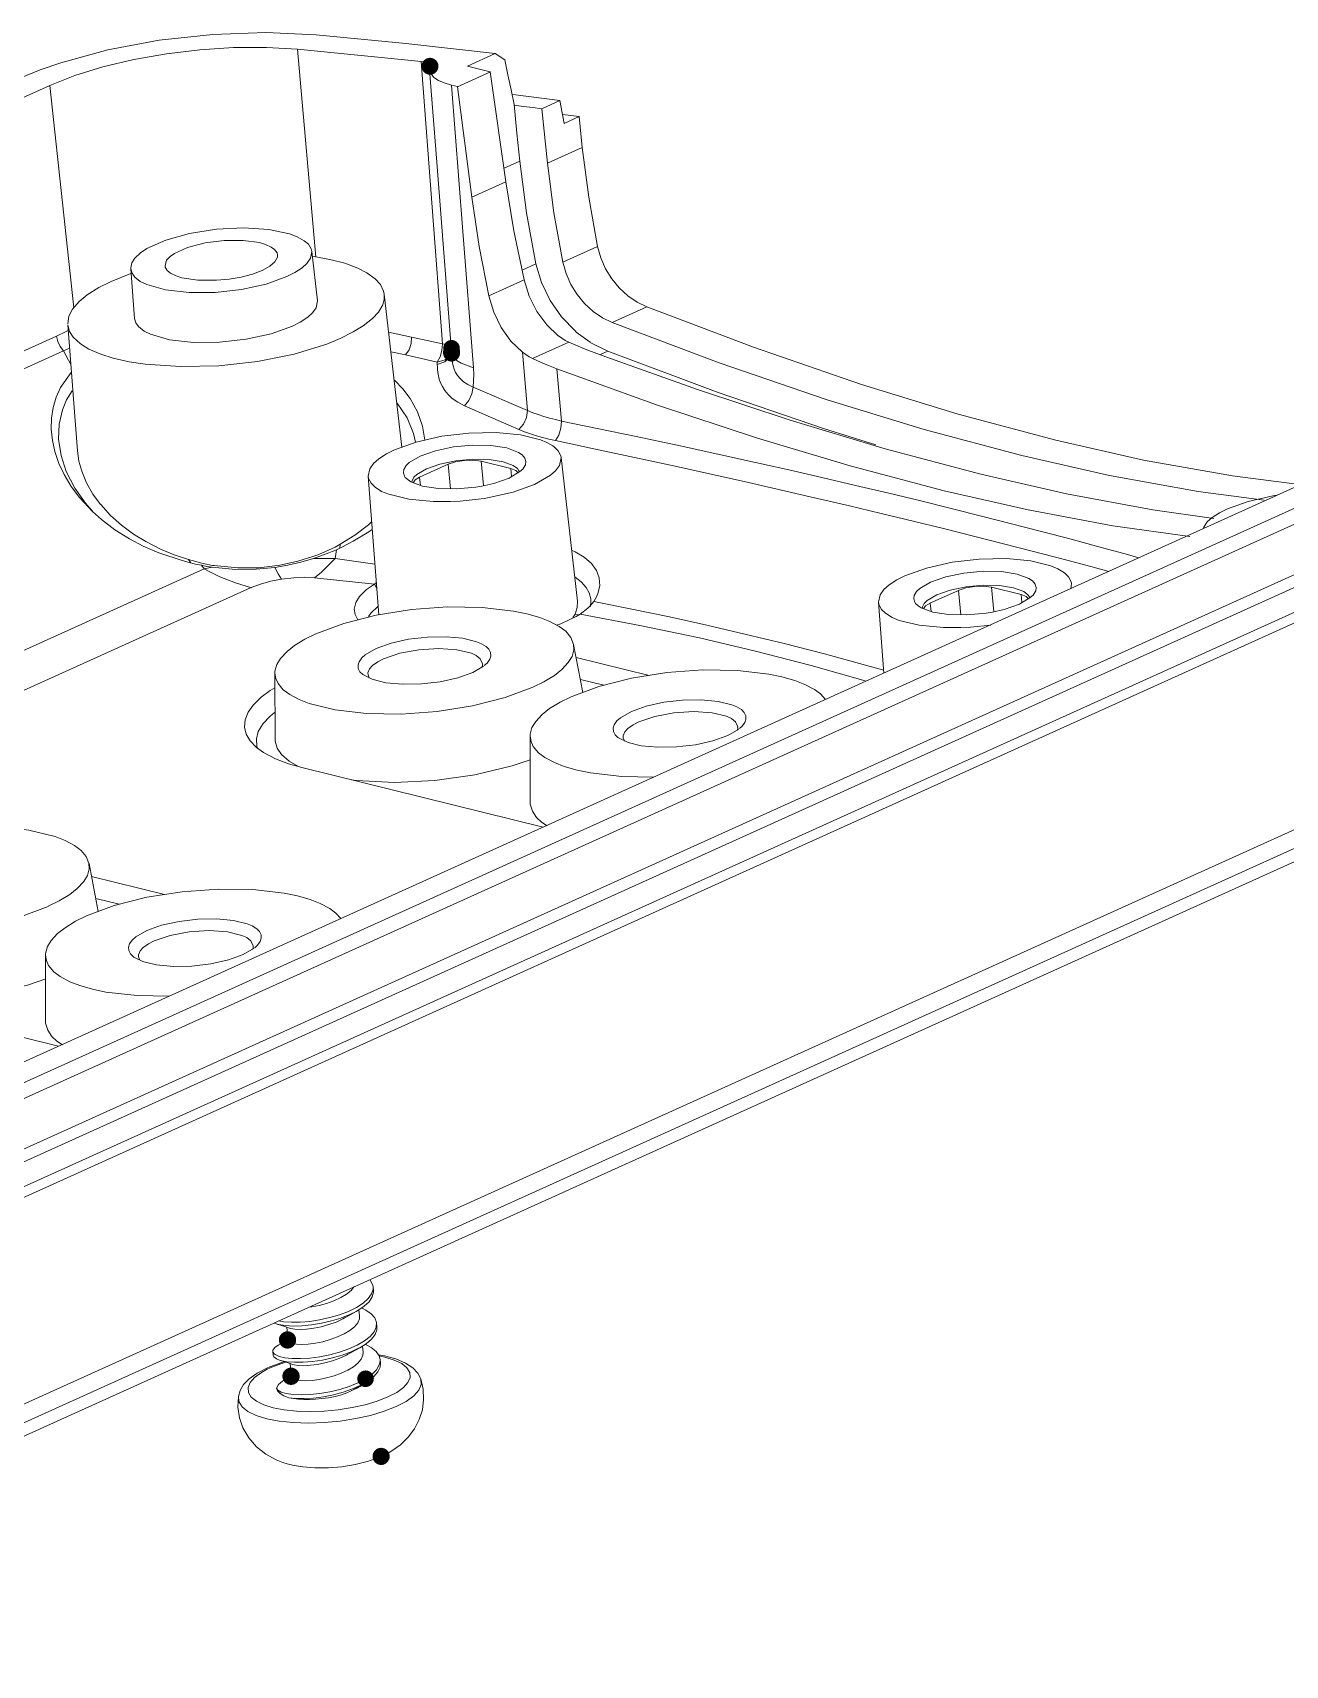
# Model space of a CAD drawing. Header units: millimetres. Extents: x 0 to 260, y 22 to 203.
# Drawn here: x 143.13 to 162.05, y 39.13 to 63.8 of the extents above; entities that cross this region are included whole.
import ezdxf

# ---------------------------------------------------------------- set-up
doc = ezdxf.new("R2010")
doc.units = ezdxf.units.MM

msp = doc.modelspace()

# ---------------------------------------------------------------- hatches: boundary and pattern name
h = msp.add_hatch(color=7)
edge = h.paths.add_edge_path()
edge.add_arc((149.131126, 63.28791), 0.128325, 0, 360)
h = msp.add_hatch(color=7)
edge = h.paths.add_edge_path()
edge.add_arc((149.457375, 58.963631), 0.129559, 0, 360)
h = msp.add_hatch(color=7)
edge = h.paths.add_edge_path()
edge.add_arc((149.457904, 58.952871), 0.126294, 0, 360)
h = msp.add_hatch(color=7)
edge = h.paths.add_edge_path()
edge.add_arc((149.456846, 59.02773), 0.125148, 0, 360)
h = msp.add_hatch(color=7)
edge = h.paths.add_edge_path()
edge.add_arc((149.457198, 58.977812), 0.125148, 0, 360)
h = msp.add_hatch(color=7)
edge = h.paths.add_edge_path()
edge.add_arc((149.457551, 58.998132), 0.125324, 0, 360)
h = msp.add_hatch(color=7)
edge = h.paths.add_edge_path()
edge.add_arc((146.978617, 44.047163), 0.130786, 0, 360)
h = msp.add_hatch(color=7)
edge = h.paths.add_edge_path()
edge.add_arc((147.031322, 43.498699), 0.130786, 0, 360)
h = msp.add_hatch(color=7)
edge = h.paths.add_edge_path()
edge.add_arc((148.157882, 43.46127), 0.125383, 0, 360)
h = msp.add_hatch(color=7)
edge = h.paths.add_edge_path()
edge.add_arc((148.392832, 42.28846), 0.129852, 0, 360)

# ---------------------------------------------------------------- linework, layer by layer
at = {"color": 7, "lineweight": 0}
for points in [[(147.409076, 63.761832), (146.650251, 63.795698), (145.84874, 63.767829), (145.041585, 63.679987), (144.264063, 63.535348), (143.551451, 63.341673), (143.240125, 63.232533), (142.935149, 63.106723)], [(150.115905, 63.478974), (148.763664, 63.631551), (147.409041, 63.761902)], [(147.131088, 63.546496), (146.659776, 63.572249), (146.163418, 63.569074), (145.655418, 63.537677), (145.148829, 63.477704), (144.656351, 63.391274), (144.190685, 63.280149), (143.763118, 63.147857), (143.385646, 62.997574)], [(147.131088, 63.546496), (147.405196, 60.402541)], [(148.995906, 63.361147), (147.131123, 63.546355)], [(150.115905, 63.478974), (149.695747, 63.28918)], [(150.259909, 63.384606), (150.115976, 63.479151)], [(149.006242, 63.224728), (148.996012, 63.361252)], [(149.120966, 63.316732), (149.073694, 63.344601), (148.996083, 63.361182)], [(149.320779, 59.094758), (149.006101, 63.224728)], [(149.131302, 63.293978), (149.121072, 63.316556)], [(149.125446, 63.233688), (149.130738, 63.282019)], [(149.125446, 63.233688), (149.234102, 61.841274)], [(149.456175, 63.002513), (149.34752, 63.035321), (149.258267, 63.074832), (149.191239, 63.120693), (149.146789, 63.171141), (149.126328, 63.225468)], [(150.04288, 63.203384), (149.548638, 62.979723)], [(149.695606, 63.289145), (150.042739, 63.20342)], [(150.278853, 61.542154), (150.042845, 63.203384)], [(150.403207, 62.709354), (150.358052, 62.930546), (150.309016, 63.157735), (150.259979, 63.384571)], [(126.974318, 55.581091), (143.38554, 62.997539)], [(143.385575, 62.997715), (143.752464, 59.638918)], [(149.548497, 62.979794), (149.456069, 63.002372)], [(149.456175, 63.002513), (149.623392, 60.859035), (149.788139, 58.732491)], [(149.76348, 61.30925), (149.548638, 62.979653)], [(150.421128, 62.854381), (150.373151, 62.860379)], [(150.403207, 62.709354), (150.445541, 62.277202), (150.489285, 61.854927)], [(150.822484, 62.646983), (150.682784, 62.664975), (150.542378, 62.682614), (150.404442, 62.700958)], [(151.095004, 62.770314), (150.421199, 62.854276)], [(150.822484, 62.646983), (151.094828, 62.770456)], [(150.906903, 61.826034), (150.822589, 62.646948)], [(151.159422, 62.425474), (151.094863, 62.770491)], [(151.384035, 62.526757), (151.135327, 62.558859)], [(151.159422, 62.425474), (151.384141, 62.526721)], [(151.384035, 62.526757), (151.43166, 62.063207)], [(151.43159, 62.063066), (150.907009, 61.825999)], [(151.43159, 62.063066), (151.528824, 61.310546), (151.664423, 60.564113)], [(149.233961, 61.841204), (149.446686, 59.104354)], [(150.249572, 61.7468), (150.489461, 61.855103)], [(150.489356, 61.854962), (150.590559, 61.075676), (150.731714, 60.30274)], [(150.906903, 61.826034), (151.004314, 61.073515), (151.140089, 60.327081)], [(149.76348, 61.30925), (150.278888, 61.542083)], [(150.278853, 61.542154), (150.399635, 60.803614), (150.552961, 60.061898)], [(149.76348, 61.30925), (149.87509, 60.566476), (150.019244, 59.820528)], [(147.231664, 60.65333), (147.125743, 60.713611), (147.010826, 60.756694), (146.695795, 60.823369), (146.315501, 60.847711), (145.904162, 60.826897), (145.499878, 60.763397), (145.138634, 60.662502), (144.854648, 60.534091), (144.757105, 60.470635), (144.672262, 60.389453), (144.627327, 60.319382), (144.609114, 60.241639), (144.60982, 60.228233)], [(145.128439, 60.275399), (145.151016, 60.356891), (145.203448, 60.416114), (145.269903, 60.461313), (145.469575, 60.551272), (145.7331, 60.620063), (146.020966, 60.656399), (146.30848, 60.657811), (146.552955, 60.623238), (146.644369, 60.597662), (146.731814, 60.557269), (146.784157, 60.518684), (146.820361, 60.467663)], [(147.343636, 60.4907), (147.325292, 60.387689), (147.272419, 60.308843), (147.199703, 60.244814), (147.088137, 60.170951), (146.969692, 60.111111), (146.655719, 59.998575), (146.283539, 59.91673), (145.885253, 59.871927), (145.495081, 59.8684)], [(145.905996, 60.054208), (146.095791, 60.072199), (146.280293, 60.104302), (146.448921, 60.149105), (146.594618, 60.204138), (146.708918, 60.26658), (146.787235, 60.333608), (146.824982, 60.401694), (146.827452, 60.438736)], [(146.82791, 60.4387), (146.820502, 60.467628)], [(147.231664, 60.65333), (147.294371, 60.598253), (147.336439, 60.528094), (147.343495, 60.4907)], [(147.345012, 60.4907), (147.430737, 59.744222)], [(151.140125, 60.327081), (151.664352, 60.564148)], [(151.664458, 60.564077), (151.712789, 60.393686), (151.784756, 60.229291), (151.878594, 60.076186), (151.991483, 59.938603), (152.119189, 59.820069), (152.258889, 59.723408), (152.405997, 59.651441)], [(144.667499, 59.478898), (144.609644, 60.227845)], [(144.609961, 60.228198), (144.630422, 60.162008), (144.670992, 60.10402), (144.754424, 60.036948), (144.851614, 59.98972), (145.134894, 59.908934), (145.495081, 59.868364)], [(145.905996, 60.054208), (145.623421, 60.056324), (145.381416, 60.094072), (145.294985, 60.12075), (145.211729, 60.162511), (145.1619, 60.202154), (145.131649, 60.254233), (145.128474, 60.275399)], [(148.041254, 60.239204), (147.844007, 60.312362), (147.640146, 60.366204), (147.355454, 60.418416)], [(148.041254, 60.239204), (148.17822, 60.16984), (148.303015, 60.079043), (148.381156, 59.992966), (148.430721, 59.891013), (148.439187, 59.843388)], [(150.73189, 60.302599), (150.521635, 60.207701)], [(151.341667, 59.272876), (151.327556, 59.285223), (151.119769, 59.50077), (150.947261, 59.748773), (150.816381, 60.019353), (150.731714, 60.302634)], [(151.883569, 59.415504), (151.735402, 59.48747), (151.595349, 59.584484), (151.466938, 59.702665), (151.354049, 59.840601), (151.26021, 59.993354), (151.188244, 60.157043), (151.140266, 60.327081)], [(144.613383, 60.155173), (144.314227, 60.036639), (144.129019, 59.943991), (143.953336, 59.834145), (143.831539, 59.735896), (143.729322, 59.616481), (143.675832, 59.51153), (143.657002, 59.398112)], [(144.634056, 60.162052), (144.613242, 60.154996)], [(150.553067, 60.061792), (150.018962, 59.820492)], [(150.553067, 60.061792), (150.631494, 59.815261), (150.747889, 59.585498), (150.896166, 59.382392), (151.070239, 59.215831)], [(148.439187, 59.843388), (148.436718, 59.763484), (148.416257, 59.685696), (148.350993, 59.572587), (148.260329, 59.476146), (148.122128, 59.366388), (147.972815, 59.274357), (147.775127, 59.1758), (147.570296, 59.092324), (147.077113, 58.940982), (146.522546, 58.829857), (145.94011, 58.764946), (145.363671, 58.750482), (144.82886, 58.787171)], [(145.556323, 59.116101), (145.951787, 59.118923), (146.355717, 59.164079), (146.733189, 59.246982), (147.051748, 59.360929), (147.171472, 59.421607), (147.284581, 59.496043), (147.358135, 59.56113), (147.411581, 59.641034), (147.42922, 59.744046)], [(148.440211, 59.843388), (148.705499, 57.533752)], [(150.019103, 59.820634), (150.094448, 59.572642), (150.208059, 59.34165), (150.354016, 59.137513), (150.526397, 58.970086)], [(145.556323, 59.116101), (145.194373, 59.157023), (144.909681, 59.239221), (144.812138, 59.28689), (144.728353, 59.354932), (144.688225, 59.412611), (144.667676, 59.478757)], [(152.405856, 59.651477), (151.883745, 59.415468)], [(152.405856, 59.651477), (154.018536, 59.042097), (155.648942, 58.482724), (157.109486, 58.034343), (158.585112, 57.638879), (159.913717, 57.338533), (161.254228, 57.098777), (162.343606, 56.958018)], [(127.446299, 51.961344), (143.490633, 59.212339)], [(143.595725, 58.987972), (143.545278, 59.053942), (143.508942, 59.130847), (143.490597, 59.212339)], [(143.490633, 59.212233), (143.634213, 59.279966)], [(143.634284, 59.280107), (143.664623, 59.294924)], [(143.657708, 59.384142), (143.685313, 59.283776), (143.740964, 59.193994), (143.848781, 59.092968), (143.975914, 59.016547), (144.157991, 58.937437), (144.346683, 58.877906), (144.58591, 58.823975), (144.828577, 58.787242)], [(143.804816, 57.479001), (143.657708, 59.384001)], [(148.505651, 59.273228), (148.852431, 59.197381)], [(148.852573, 59.197416), (148.846575, 59.099697), (148.815178, 59.0048), (148.761203, 58.926483)], [(149.320779, 59.094758), (149.089357, 59.145911), (148.852643, 59.197416)], [(151.226943, 59.118535), (151.173321, 59.146405), (151.120757, 59.17886), (151.07031, 59.215549)], [(151.341667, 59.272876), (151.551217, 59.117653)], [(161.732419, 56.734181), (160.738996, 56.865767), (159.399852, 57.106405), (158.072349, 57.406575), (156.595842, 57.801907), (155.134416, 58.249361), (153.500261, 58.807897), (151.883569, 59.415645)], [(143.595725, 58.987972), (140.424253, 57.554989)], [(143.595725, 58.987972), (143.685331, 59.028542)], [(143.595725, 58.987972), (143.704381, 58.782303)], [(148.539764, 58.97626), (148.761309, 58.926518)], [(149.241545, 58.81811), (149.282468, 58.899249), (149.310337, 58.996263), (149.32092, 59.094687)], [(149.241545, 58.81811), (149.358668, 58.855504), (149.436279, 58.928529), (149.44792, 58.953224)], [(149.241545, 58.784349), (149.357609, 58.824213), (149.43522, 58.898296), (149.454623, 58.951918)], [(149.320779, 59.094758), (149.396274, 59.078177), (149.443546, 59.052425), (149.453424, 59.038314)], [(149.446509, 59.104389), (149.45674, 58.972097)], [(149.447885, 58.953153), (149.454941, 58.978553)], [(149.454799, 58.951777), (149.457269, 58.97753)], [(149.456846, 58.972097), (149.491418, 58.889547)], [(150.526574, 58.970051), (150.605949, 58.087048)], [(150.526574, 58.970051), (150.577021, 58.933009), (150.628526, 58.900201), (150.681443, 58.872332)], [(151.226943, 59.118535), (150.681549, 58.872296)], [(151.226943, 59.118535), (151.474946, 59.014819)], [(151.474981, 59.014819), (151.786837, 58.898755)], [(151.551111, 59.117477), (151.5624, 59.110421)], [(151.8164, 58.983139), (151.5624, 59.110492)], [(151.707885, 58.934209), (151.816541, 58.983245)], [(155.866112, 57.568571), (155.090354, 57.81234), (153.484509, 58.359499), (151.816576, 58.98321)], [(149.241545, 58.81811), (149.000598, 58.872437), (148.761415, 58.926765)], [(149.241545, 58.81811), (149.241545, 58.784243)], [(149.650485, 58.160109), (149.549944, 58.213731), (149.468452, 58.271586), (149.404952, 58.331206), (149.355563, 58.390825), (149.318521, 58.449386), (149.290652, 58.506184), (149.271602, 58.560864), (149.258549, 58.612722), (149.24973, 58.6607), (149.245144, 58.70515), (149.242674, 58.746072), (149.241616, 58.784525)], [(149.782071, 58.440179), (149.701285, 58.47969), (149.636021, 58.523434), (149.584869, 58.569296), (149.54571, 58.616568), (149.516077, 58.664193), (149.49491, 58.712171), (149.479741, 58.760148), (149.469863, 58.808126), (149.463866, 58.855046), (149.460338, 58.900907), (149.458221, 58.946062)], [(149.491312, 58.889441), (149.542509, 58.839259), (149.604554, 58.801247), (149.788351, 58.732455)], [(149.78828, 58.732349), (149.792866, 58.632513), (149.79075, 58.534441), (149.78193, 58.440249)], [(150.681584, 58.872191), (150.799765, 58.81751), (150.921826, 58.765299), (151.047062, 58.716968)], [(151.047097, 58.716827), (151.118711, 57.929074)], [(151.047097, 58.716827), (152.555884, 58.174652), (154.078164, 57.671899), (155.48147, 57.251697), (156.897211, 56.87568), (158.166638, 56.585697), (159.446383, 56.346513), (160.613725, 56.183177)], [(160.974158, 56.45718), (160.04988, 56.589471), (158.745705, 56.831477), (157.452378, 57.126399), (156.006209, 57.511015), (154.573005, 57.941669), (153.174065, 58.403543), (151.786766, 58.898755)], [(144.030488, 56.562942), (143.835755, 56.772492), (143.711445, 56.939753), (143.604333, 57.11892), (143.524781, 57.289312), (143.46428, 57.467112), (143.426797, 57.635872), (143.408894, 57.807542), (143.412333, 57.971496), (143.436411, 58.133862), (143.481963, 58.289172), (143.548947, 58.436545), (143.708402, 58.659501)], [(149.053444, 57.64022), (149.01993, 57.852945), (148.943422, 58.068713), (148.831194, 58.26887), (148.721657, 58.413112), (148.597302, 58.544389)], [(144.032887, 56.565024), (143.924584, 56.688496), (143.76288, 56.916876), (143.635307, 57.166157), (143.556373, 57.40587), (143.519243, 57.655107), (143.526651, 57.87943), (143.576393, 58.098196), (143.639893, 58.246892), (143.725618, 58.383946)], [(149.650485, 58.160109), (149.716455, 58.238778), (149.763021, 58.337909), (149.782071, 58.440214)], [(149.782071, 58.440179), (150.605808, 58.087048)], [(148.912862, 57.607165), (148.882171, 57.739809), (148.784804, 57.975465), (148.634873, 58.200184)], [(149.650485, 58.160109), (150.47528, 57.800275)], [(150.475209, 57.800416), (150.542237, 57.880144), (150.588451, 57.981391), (150.605737, 58.086872)], [(151.118782, 57.928933), (151.027059, 57.949747), (150.938159, 57.972678), (150.851376, 57.997725), (150.767415, 58.025242), (150.685218, 58.054875), (150.605843, 58.086978)], [(164.237705, 57.848994), (134.704914, 44.502352)], [(135.155234, 44.393485), (164.681323, 57.736952)], [(148.596279, 57.494523), (148.921893, 57.611645), (149.308538, 57.698428), (149.719524, 57.747464), (150.129804, 57.75452), (150.496693, 57.719948), (150.799729, 57.645159), (150.897096, 57.605427), (150.987054, 57.552731)], [(151.027483, 57.632318), (150.929058, 57.65419), (150.833102, 57.678884), (150.739969, 57.705696), (150.649305, 57.734976), (150.561111, 57.766726), (150.475386, 57.800593)], [(151.027483, 57.632318), (151.07793, 57.715221), (151.110033, 57.820348), (151.118852, 57.929004)], [(159.842447, 55.862926), (159.667822, 55.911256), (159.238139, 56.029084), (158.817627, 56.141973), (158.372422, 56.259801), (157.917691, 56.377628), (157.46155, 56.493339), (157.007877, 56.606934), (156.545033, 56.720881), (156.062433, 56.837298), (155.561841, 56.955831), (155.051725, 57.074717), (154.55078, 57.18937), (154.048072, 57.302612), (153.4801, 57.428553), (152.865208, 57.562256), (152.24573, 57.694195), (151.65518, 57.818373), (151.118605, 57.928792)], [(164.821623, 57.557211), (135.295181, 44.213745)], [(143.804816, 57.480729), (143.827482, 57.324184), (143.869728, 57.171343), (143.943679, 56.993234), (144.039061, 56.825974), (144.155477, 56.66546)], [(148.19697, 57.096272), (148.220606, 57.207044), (148.278815, 57.289153), (148.356073, 57.355916), (148.472754, 57.432116), (148.596315, 57.494558)], [(150.565485, 57.251635), (150.572188, 57.268569), (150.577303, 57.319457), (150.564427, 57.368757), (150.523945, 57.419072), (150.468118, 57.455894), (150.291729, 57.52151), (150.052899, 57.558552), (149.775263, 57.563844), (149.485632, 57.53668), (149.212582, 57.479882), (148.982924, 57.399096)], [(151.00681, 57.538267), (150.987054, 57.552731)], [(151.00681, 57.538267), (151.06762, 57.478736), (151.105941, 57.404917), (151.110879, 57.376695)], [(159.385953, 55.656551), (159.116078, 55.729223), (158.696272, 55.841406), (158.251772, 55.958176), (157.797747, 56.075298), (157.343016, 56.190656), (156.890755, 56.303545), (156.429322, 56.416787), (155.948486, 56.533203), (155.450011, 56.651737), (154.941305, 56.770976), (154.44283, 56.885981), (153.942239, 56.999928), (153.377089, 57.126576), (152.765019, 57.261689), (152.148716, 57.395039), (151.560989, 57.519923), (151.027589, 57.632459)], [(148.982818, 57.399096), (148.818424, 57.302082), (148.768858, 57.255472), (148.736226, 57.198013), (148.730802, 57.147125), (148.743635, 57.097824), (148.755276, 57.077716)], [(149.40347, 57.274707), (148.974493, 57.080679)], [(150.454219, 57.209267), (150.390013, 57.255833), (150.234438, 57.313336), (150.023477, 57.346497), (149.777944, 57.350731), (149.521827, 57.327094), (149.280527, 57.276647), (149.07768, 57.205033)], [(149.902651, 57.321238), (149.783875, 57.337378), (149.650415, 57.333938), (149.518277, 57.312507), (149.40347, 57.274672)], [(149.40347, 57.274707), (149.439101, 56.90429)], [(149.902651, 57.321238), (149.937929, 56.953644)], [(150.354312, 57.209937), (149.902757, 57.321062)], [(150.489708, 57.164464), (150.532924, 57.203799), (150.565556, 57.2516)], [(151.110844, 57.376695), (151.087561, 57.25922), (151.02922, 57.177111), (150.952094, 57.110348), (150.711852, 56.972059)], [(151.360964, 55.207994), (151.111902, 57.376519)], [(148.357519, 55.002324), (148.195594, 57.096766)], [(149.440653, 56.711779), (149.178539, 56.711779), (148.811297, 56.746704), (148.508261, 56.821493), (148.400929, 56.866076), (148.301534, 56.928385), (148.240018, 56.988137), (148.20205, 57.061382), (148.197111, 57.096307)], [(148.755417, 57.077645), (148.840084, 57.010618)], [(148.84019, 57.010476), (149.016579, 56.94486)], [(149.077539, 57.205104), (148.932194, 57.119379), (148.888185, 57.07828), (148.859522, 57.027657), (148.854936, 57.003315)], [(148.974528, 57.08075), (148.906089, 57.038857), (148.877867, 56.994319)], [(148.974528, 57.08075), (148.99005, 56.955161)], [(149.916762, 56.945706), (150.09562, 56.986629), (150.325279, 57.067415)], [(150.325349, 57.067309), (150.343694, 57.075776)], [(150.343623, 57.075917), (150.489673, 57.164464)], [(150.461451, 57.14552), (150.42582, 57.182561), (150.354206, 57.210078)], [(150.354312, 57.209937), (150.362426, 57.089287)], [(150.475562, 57.17861), (150.454042, 57.209302)], [(150.482794, 57.158961), (150.475386, 57.178716)], [(164.936029, 56.846823), (135.409587, 43.503356)], [(135.684401, 43.435411), (165.210843, 56.778878)], [(149.016579, 56.945001), (149.255409, 56.908312), (149.533046, 56.902668), (149.822323, 56.929831)], [(149.588784, 56.719011), (149.948618, 56.759228)], [(149.822394, 56.929867), (149.916938, 56.945742)], [(149.948477, 56.759334), (149.999982, 56.767801)], [(150.428043, 56.867143), (150.386415, 56.854796), (149.999771, 56.768012)], [(150.711888, 56.971882), (150.427902, 56.867107)], [(160.814632, 56.304568), (160.822746, 56.32644), (160.875795, 56.405198), (160.948688, 56.469668), (161.060474, 56.543222), (161.178346, 56.603018), (161.492671, 56.715554), (161.865204, 56.797399), (161.925882, 56.807276)], [(144.800108, 56.04069), (144.591264, 56.149346), (144.372057, 56.286224), (144.165814, 56.442151), (144.030347, 56.562801)], [(144.155548, 56.665636), (144.304068, 56.502653), (144.470446, 56.353825), (144.64979, 56.221136), (144.836762, 56.106483)], [(149.440653, 56.711779), (149.58882, 56.719188)], [(165.258468, 56.426523), (135.732379, 43.083057)], [(135.960344, 43.024425), (165.493136, 56.370714)], [(147.776001, 56.068242), (147.995958, 56.205252), (148.201098, 56.363164), (148.253662, 56.410084)], [(147.798719, 56.023122), (147.969111, 56.111669), (148.206531, 56.255602), (148.259447, 56.291939)], [(144.800108, 56.04069), (145.035411, 55.938737)], [(144.836621, 56.106483), (145.058871, 55.993947)], [(145.481569, 55.835021), (145.265316, 55.908046), (145.058941, 55.993771)], [(147.450775, 55.914925), (147.697014, 56.025697)], [(147.697084, 56.025874), (147.776106, 56.068207)], [(147.716734, 55.984175), (147.737548, 55.9937)], [(147.737407, 55.993841), (147.768098, 56.008305)], [(147.776001, 56.068242), (147.767887, 56.008976)], [(147.768063, 56.008305), (147.798755, 56.023122)], [(145.035411, 55.938702), (145.077392, 55.922474)], [(145.077462, 55.92251), (145.372032, 55.825143)], [(145.371996, 55.825002), (145.472185, 55.797485)], [(145.472256, 55.79745), (145.590084, 55.768522)], [(145.481569, 55.835021), (145.683711, 55.781399)], [(145.481569, 55.835021), (145.518258, 55.788807)], [(145.590084, 55.768522), (145.676514, 55.749472)], [(145.676549, 55.749578), (145.758394, 55.73335)], [(145.676549, 55.749578), (145.719941, 55.696661)], [(145.683781, 55.781257), (145.845354, 55.748802)], [(145.845354, 55.748872), (145.872165, 55.744286)], [(146.785542, 55.739594), (146.544594, 55.713489), (146.227094, 55.708903), (145.8722, 55.744533)], [(146.785542, 55.739594), (146.839869, 55.747708)], [(146.787941, 55.717863), (146.985849, 55.751377), (147.180935, 55.795827), (147.372141, 55.850861)], [(147.362227, 55.88187), (147.136802, 55.812372), (146.840116, 55.747814)], [(147.362227, 55.88187), (147.450775, 55.915031)], [(147.372211, 55.850861), (147.605044, 55.935527)], [(147.372211, 55.850861), (147.443119, 55.851213), (147.517556, 55.851566), (147.5994, 55.852272), (147.697472, 55.854388)], [(147.697084, 55.854282), (147.594426, 55.745274), (147.490004, 55.647907), (147.383817, 55.562535)], [(147.605115, 55.935598), (147.653446, 55.956059)], [(147.65334, 55.955918), (147.716487, 55.98414)], [(147.697437, 55.854282), (147.71684, 55.984105)], [(148.298606, 55.767499), (147.697472, 55.854282)], [(151.277602, 55.972463), (151.323111, 55.950944), (151.461399, 55.870158), (151.570055, 55.776319), (151.646961, 55.671896), (151.689647, 55.559007), (151.696349, 55.440827), (151.667069, 55.321588), (151.646255, 55.274316)], [(156.307084, 55.590405), (156.632698, 55.70788), (157.019343, 55.794663), (157.430682, 55.843346), (157.840962, 55.850755), (158.207851, 55.816182), (158.510887, 55.741394), (158.618132, 55.696635), (158.717968, 55.634149), (158.779307, 55.574397), (158.817098, 55.501152), (158.822037, 55.472577)], [(142.498092, 54.240606), (145.720012, 55.69652)], [(145.838474, 55.719945), (145.719941, 55.696661)], [(145.719976, 55.69652), (145.803938, 55.651365)], [(145.758535, 55.733386), (145.838616, 55.71998)], [(145.804008, 55.6514), (145.957114, 55.577669), (146.194886, 55.482419), (146.431952, 55.411511)], [(145.838827, 55.719945), (146.190194, 55.686078), (146.503461, 55.689606), (146.787799, 55.717828)], [(146.431706, 55.411617), (146.569289, 55.464181), (146.725922, 55.508278), (146.886436, 55.540028)], [(146.787941, 55.717863), (146.838035, 55.622613), (146.886366, 55.540063)], [(146.886471, 55.540099), (147.072738, 55.561971), (147.240308, 55.568321), (147.383888, 55.562324)], [(148.290703, 55.464322), (147.384064, 55.562394)], [(151.324769, 55.568356), (151.414198, 55.500402), (151.48881, 55.416309), (151.53423, 55.333362), (151.559013, 55.242742)], [(155.907811, 55.192507), (155.931799, 55.302926), (155.989875, 55.385079), (156.067266, 55.452151), (156.183903, 55.528307), (156.307155, 55.59044)], [(156.693623, 55.494978), (156.529581, 55.397964), (156.479884, 55.351398), (156.447384, 55.294248), (156.441828, 55.243183), (156.454792, 55.193706), (156.466434, 55.173951)], [(158.276643, 55.347517), (158.282993, 55.364451), (158.288284, 55.415515), (158.275584, 55.464992), (158.234927, 55.515175), (158.178923, 55.552128), (158.002887, 55.617392), (157.764057, 55.654434), (157.486421, 55.660078), (157.196437, 55.632914), (156.92374, 55.575764), (156.693729, 55.494978)], [(146.431706, 55.411617), (122.864386, 44.761256)], [(148.290703, 55.464322), (148.170891, 55.381684), (148.065631, 55.278408), (148.008702, 55.188406), (147.984845, 55.088614), (148.000896, 55.004079), (148.042348, 54.927747)], [(148.320301, 55.482561), (148.290668, 55.464216)], [(148.290703, 55.464322), (148.327039, 55.400822)], [(151.645867, 55.274492), (151.604592, 55.203584)], [(156.788379, 55.301374), (156.643388, 55.215649), (156.599246, 55.174242), (156.570715, 55.123574), (156.565776, 55.099232)], [(157.114275, 55.370624), (156.68565, 55.176949)], [(158.165377, 55.305501), (158.101171, 55.351715), (157.945596, 55.409571), (157.734282, 55.442379), (157.489102, 55.446965), (157.232985, 55.422976), (156.991685, 55.372882), (156.788485, 55.301268)], [(157.613809, 55.417473), (157.494978, 55.433458), (157.361396, 55.429997), (157.229138, 55.408543), (157.114275, 55.370554)], [(157.114275, 55.370624), (157.149906, 55.00056)], [(157.613809, 55.417473), (157.649086, 55.049879)], [(158.06547, 55.305854), (157.613914, 55.417332)], [(158.054781, 55.171834), (158.200478, 55.260734)], [(158.172256, 55.241402), (158.136934, 55.278443), (158.065364, 55.30596)], [(158.06547, 55.305854), (158.073584, 55.185557)], [(158.18672, 55.274845), (158.1652, 55.305537)], [(158.193952, 55.254842), (158.186543, 55.274951)], [(158.200513, 55.260699), (158.244037, 55.299857), (158.276713, 55.347482)], [(158.822002, 55.472577), (158.81283, 55.392496)], [(151.300321, 54.553097), (151.258693, 54.660341), (151.181082, 54.75224), (151.083363, 54.825089), (150.93987, 54.90195), (150.789499, 54.960555), (150.59406, 55.016823), (150.394388, 55.058275), (149.92096, 55.11225), (149.396732, 55.119658), (148.852749, 55.0805), (148.319349, 54.996539), (147.828635, 54.872361), (147.408829, 54.71608)], [(148.34168, 55.127737), (148.238669, 55.028606), (148.20198, 54.976042)], [(151.29069, 54.95925), (151.322793, 55.012872)], [(151.322722, 55.013013), (151.32872, 55.025008)], [(151.322722, 55.01199), (151.378109, 55.002465)], [(151.328579, 55.025078), (151.356404, 55.111244), (151.36174, 55.201114)], [(151.339938, 54.978194), (151.398499, 55.012414)], [(151.548042, 55.132887), (151.514881, 55.099726), (151.398464, 55.012237)], [(151.398499, 55.012308), (152.303815, 54.842004), (153.205427, 54.652122), (154.051079, 54.454037), (154.891705, 54.235844), (155.704857, 54.002305)], [(151.604521, 55.203513), (151.548077, 55.132958)], [(151.562153, 55.20249), (151.554744, 55.126996)], [(151.562153, 55.20249), (151.558978, 55.242707)], [(151.604521, 55.203513), (152.181313, 55.088508), (152.750696, 54.968563), (153.312319, 54.844738), (153.888758, 54.711036), (154.481777, 54.566749), (155.089966, 54.410822), (155.709796, 54.242899), (155.986727, 54.165288)], [(155.989443, 54.121403), (155.906893, 55.192436)], [(157.151458, 54.807697), (156.889344, 54.808049), (156.522455, 54.842622), (156.219066, 54.917763), (156.111866, 54.962037), (156.012339, 55.024302), (155.950955, 55.08423), (155.912855, 55.157652), (155.907916, 55.192577)], [(156.466575, 55.17388), (156.50494, 55.13556), (156.551242, 55.106499)], [(156.551348, 55.106358), (156.727737, 55.041094)], [(156.685686, 55.176984), (156.617114, 55.135048), (156.589024, 55.090201)], [(156.685686, 55.176984), (156.700855, 55.051043)], [(156.727737, 55.041271), (156.966214, 55.004229), (157.243851, 54.998938), (157.533481, 55.025749)], [(157.533552, 55.025749), (157.628096, 55.041624)], [(157.62792, 55.041588), (157.806778, 55.082511), (158.036436, 55.163649)], [(158.036507, 55.163544), (158.054851, 55.171657)], [(151.043993, 54.843504), (151.106434, 54.867493)], [(151.106364, 54.867634), (151.233011, 54.923372)], [(151.233152, 54.923443), (151.340044, 54.978124)], [(157.151458, 54.807697), (157.299625, 54.815105)], [(157.299625, 54.815246), (157.60513, 54.847349)], [(147.408759, 54.716045), (147.242204, 54.633186), (147.083851, 54.535776), (146.970829, 54.448154), (146.872889, 54.342806), (146.816754, 54.25007), (146.788928, 54.148073), (146.788223, 54.120203)], [(149.99395, 54.271968), (150.034519, 54.329118), (150.049777, 54.37886), (150.047572, 54.42966), (150.021731, 54.480107), (149.979486, 54.521029), (149.910518, 54.564465), (149.836258, 54.595466), (149.628472, 54.646618), (149.374119, 54.670607), (149.092955, 54.665668), (148.808264, 54.632154), (148.542975, 54.572182), (148.318255, 54.491396)], [(150.685712, 53.906773), (150.852267, 53.989587), (151.01062, 54.086689), (151.123465, 54.174619), (151.221228, 54.280012), (151.277673, 54.372484), (151.305542, 54.474745), (151.300251, 54.553062)], [(151.440197, 53.82962), (151.301909, 54.55352)], [(148.318255, 54.491431), (148.152803, 54.395829), (148.099798, 54.350232), (148.060022, 54.293523), (148.044588, 54.243737), (148.046616, 54.192629), (148.073251, 54.142358), (148.114702, 54.101612), (148.125639, 54.093145)], [(148.430897, 54.336738), (148.34504, 54.292817), (148.264739, 54.235138), (148.218657, 54.185926), (148.194536, 54.127188), (148.195594, 54.096849)], [(149.890939, 54.337761), (149.830614, 54.387503), (149.75653, 54.420311), (149.538514, 54.474286), (149.262289, 54.492631), (148.961722, 54.473934), (148.67315, 54.419606), (148.430791, 54.336703)], [(149.924347, 54.262655), (149.890833, 54.337797)], [(149.916444, 54.204799), (149.924558, 54.236197), (149.924206, 54.262655)], [(149.951581, 54.234433), (149.993914, 54.271827)], [(152.441346, 54.086266), (151.339268, 54.358258)], [(146.790339, 53.114751), (146.787517, 54.119815)], [(146.788293, 54.120027), (146.801919, 54.038579), (146.835918, 53.962688), (146.913397, 53.87004), (147.011249, 53.797235), (147.154609, 53.720815), (147.305113, 53.662121), (147.700224, 53.564402), (148.173299, 53.510074), (148.697527, 53.502666), (149.241863, 53.542177), (149.77491, 53.626491), (150.265624, 53.750316), (150.685782, 53.906949)], [(148.125674, 54.093181), (148.258318, 54.027211)], [(148.195594, 54.096955), (148.214644, 54.045803)], [(148.258318, 54.027352), (148.272077, 54.022413)], [(148.272077, 54.022554), (148.465752, 53.975988), (148.720457, 53.951999), (149.001268, 53.956938), (149.286313, 53.990804), (149.551602, 54.050424), (149.776321, 54.131563)], [(149.776215, 54.131422), (149.941668, 54.227024)], [(155.1051, 53.722482), (155.030311, 53.806178), (154.938589, 53.873471), (154.795493, 53.950067), (154.644725, 54.008937), (154.44933, 54.065029), (154.249967, 54.106304), (153.776539, 54.160279), (153.252311, 54.16804), (152.707975, 54.128529), (152.174928, 54.044215), (151.684214, 53.920743), (151.264056, 53.763757)], [(151.402979, 54.025659), (151.755757, 53.938523)], [(146.785189, 53.900599), (146.718161, 53.85756), (146.582474, 53.756181), (146.461339, 53.637074), (146.38558, 53.531505), (146.337867, 53.412707), (146.330238, 53.303082), (146.354094, 53.196102), (146.412303, 53.09556)], [(146.783813, 53.526443), (146.70973, 53.464354), (146.610643, 53.360285), (146.537221, 53.237165), (146.508646, 53.125776), (146.514996, 53.012799), (146.523463, 52.984576)], [(151.264161, 53.763827), (151.097606, 53.681013), (150.939253, 53.583911), (150.826408, 53.496113), (150.728645, 53.390588), (150.6722, 53.298161), (150.644331, 53.196208), (150.643625, 53.167986)], [(152.173658, 53.539178), (152.008205, 53.443576), (151.955332, 53.398288), (151.915424, 53.341623), (151.900123, 53.291837), (151.902019, 53.240728), (151.928698, 53.190457), (151.970458, 53.149712), (151.981041, 53.141245)], [(153.849705, 53.319751), (153.889922, 53.376901), (153.905179, 53.426951), (153.902974, 53.477795), (153.877178, 53.52811), (153.835241, 53.569164), (153.765964, 53.612556), (153.691661, 53.643248), (153.484227, 53.694401), (153.229522, 53.718742), (152.948358, 53.713451), (152.664019, 53.679937), (152.398377, 53.620317), (152.173658, 53.539178)], [(153.746341, 53.385544), (153.686192, 53.43555), (153.612286, 53.468094), (153.393916, 53.522421), (153.118044, 53.540766), (152.817124, 53.522069), (152.528552, 53.467741), (152.286547, 53.384838)], [(152.286653, 53.384838), (152.200487, 53.340785), (152.120141, 53.283238), (152.074192, 53.233981), (152.049939, 53.174935), (152.050997, 53.144596)], [(153.631618, 53.179521), (153.797071, 53.275124)], [(153.779749, 53.31079), (153.746235, 53.385579)], [(153.771847, 53.252899), (153.780314, 53.284296), (153.779608, 53.310755)], [(153.806984, 53.282533), (153.84967, 53.319574)], [(136.279714, 40.046487), (165.515114, 53.258367)], [(146.412409, 53.095454), (146.508717, 52.997735)], [(146.790339, 53.114751), (146.791045, 53.09429), (146.822178, 52.986032), (146.886648, 52.890737), (147.002932, 52.79046), (147.136414, 52.716112)], [(150.645742, 52.162886), (150.64292, 53.16795)], [(150.643696, 53.167809), (150.657322, 53.086362), (150.691321, 53.01047), (150.7688, 52.918131), (150.866651, 52.84537), (151.010144, 52.768773), (151.160515, 52.709904), (151.355954, 52.65368), (151.555626, 52.612537), (152.029054, 52.558209), (152.515535, 52.549743)], [(151.981076, 53.14128), (152.113721, 53.075311)], [(152.050997, 53.144737), (152.070047, 53.093938)], [(152.113721, 53.075487), (152.127479, 53.070548)], [(152.127479, 53.070654), (152.321507, 53.024087), (152.57586, 53.000099), (152.856671, 53.005037), (153.141715, 53.038904), (153.407004, 53.098524), (153.631724, 53.179662)], [(165.393511, 52.920794), (136.158111, 39.708914)], [(146.508893, 52.997629), (146.614727, 52.921429)], [(146.614656, 52.9215), (146.794926, 52.827661), (146.993054, 52.752563), (147.196739, 52.694664)], [(147.937926, 52.507374), (148.019417, 52.498202), (148.592681, 52.469627), (149.203692, 52.498907), (149.81047, 52.583574), (150.371387, 52.717982), (150.646906, 52.809704)], [(150.841428, 51.794939), (147.196881, 52.694875)], [(150.645742, 52.162534), (150.646448, 52.142425), (150.677757, 52.034167), (150.742403, 51.938872), (150.816134, 51.869111), (150.899389, 51.812578)], [(163.456338, 51.841788), (135.331835, 39.13191)], [(143.978136, 51.243724), (143.936156, 51.351321), (143.858809, 51.443087), (143.760825, 51.516068), (143.617597, 51.59293), (143.466961, 51.651535), (143.072203, 51.749254), (142.598775, 51.803229), (142.074547, 51.810638), (141.530211, 51.771127), (140.997164, 51.687166), (140.506097, 51.563341), (140.086292, 51.406707)], [(143.363527, 50.597788), (143.529773, 50.68047), (143.688082, 50.777704), (143.801103, 50.865502), (143.899043, 50.971027), (143.955223, 51.063454), (143.983357, 51.165407), (143.978066, 51.243724)], [(144.117977, 50.5206), (143.979336, 51.244147)], [(139.46572, 50.810689), (139.479479, 50.729242), (139.513345, 50.65335), (139.591, 50.561011), (139.689029, 50.48825), (139.832212, 50.411521), (139.98254, 50.352784), (140.178111, 50.29656), (140.377651, 50.255417), (140.851079, 50.201089), (141.374954, 50.193681), (141.91929, 50.232839), (142.45269, 50.317153), (142.943404, 50.440978), (143.363562, 50.597611)], [(147.782527, 50.413461), (147.70787, 50.496893), (147.616016, 50.56445), (147.472964, 50.640871), (147.322505, 50.699564), (147.126934, 50.755788), (146.927394, 50.796931), (146.453966, 50.851259), (145.930091, 50.85902), (145.385755, 50.819156), (144.852355, 50.735195), (144.361641, 50.61137), (143.941482, 50.454736)], [(144.016695, 51.049414), (145.118773, 50.777422)], [(144.080442, 50.716639), (144.433219, 50.629502)], [(143.941588, 50.454807), (143.775342, 50.371948), (143.617033, 50.274538), (143.504012, 50.186916), (143.406072, 50.081568), (143.349892, 49.989096), (143.321758, 49.886835), (143.321052, 49.858965)], [(146.527132, 50.01073), (146.567701, 50.06788), (146.582959, 50.117798), (146.580754, 50.168775), (146.554649, 50.218957), (146.512668, 50.260144), (146.443524, 50.303404), (146.369088, 50.334227), (146.161654, 50.38538), (145.906949, 50.409722), (145.625785, 50.40443), (145.341446, 50.370916), (145.076157, 50.311297), (144.851438, 50.230158)], [(144.851438, 50.230193), (144.685985, 50.134591), (144.632936, 50.089126), (144.592851, 50.032285), (144.577594, 49.982676), (144.579799, 49.931743), (144.606169, 49.881472), (144.647885, 49.840727), (144.658821, 49.83226)], [(144.964115, 50.075853), (144.877993, 50.031668), (144.797956, 49.974253), (144.751698, 49.924864), (144.727401, 49.86595), (144.728812, 49.835611)], [(146.424121, 50.076523), (146.363664, 50.12653), (146.289712, 50.159073), (146.071343, 50.213048), (145.795471, 50.231746), (145.494904, 50.213048), (145.206332, 50.158368), (144.963974, 50.075818)], [(146.457564, 50.001417), (146.42405, 50.076559)], [(143.323204, 48.853513), (143.320382, 49.85893)], [(143.321123, 49.858789), (143.334925, 49.777341), (143.369101, 49.70145), (143.446447, 49.60911), (143.544431, 49.53635), (143.687659, 49.459621), (143.838295, 49.400883), (144.033557, 49.344659), (144.233053, 49.303517), (144.706481, 49.249189), (145.192962, 49.240722)], [(144.658856, 49.83226), (144.791501, 49.766291)], [(144.728812, 49.835717), (144.747862, 49.784564)], [(144.805294, 49.761634), (144.998969, 49.715067), (145.253675, 49.691078), (145.534486, 49.695664), (145.819177, 49.729531), (146.084819, 49.789503), (146.309186, 49.870289)], [(146.30908, 49.870184), (146.474886, 49.965786)], [(146.449274, 49.943879), (146.457741, 49.974923), (146.457388, 50.001382)], [(146.484763, 49.973159), (146.527097, 50.010554)], [(144.791501, 49.766114), (144.805259, 49.761528)], [(139.874307, 49.385784), (143.519207, 48.485848)], [(140.615705, 49.198036), (140.697197, 49.188864), (141.270461, 49.160642), (141.881472, 49.189569), (142.48825, 49.274236), (143.049166, 49.408997), (143.324686, 49.500367)], [(143.323557, 48.853513), (143.324263, 48.833052), (143.355263, 48.724794), (143.419865, 48.629499), (143.493772, 48.560046), (143.577204, 48.503558)], [(148.271406, 44.85065), (148.263998, 44.885927), (148.228015, 44.951544)], [(146.846502, 44.334606), (146.922702, 44.322259), (147.037707, 44.314145), (147.169999, 44.315909), (147.313579, 44.328256), (147.464216, 44.35154), (147.615557, 44.384701), (147.76196, 44.42774), (147.898132, 44.479245), (148.019135, 44.538512), (148.120029, 44.603776), (148.197641, 44.67292), (148.248793, 44.744534), (148.268196, 44.797451)], [(147.869346, 44.738361), (147.782915, 44.686502), (147.680609, 44.63923), (147.569132, 44.599719), (147.456596, 44.56938), (147.344412, 44.546802), (147.302432, 44.540452)], [(147.982693, 44.848251), (147.93789, 44.794629), (147.869451, 44.738184)], [(148.017477, 44.47861), (148.038644, 44.490252), (148.136716, 44.556221), (148.210799, 44.625366), (148.258424, 44.696627), (148.277121, 44.767888), (148.276769, 44.794699)], [(148.268302, 44.797627), (148.271124, 44.815972), (148.271477, 44.850544)], [(148.27691, 44.794523), (148.271265, 44.850614)], [(146.806214, 44.290827), (146.846784, 44.279891), (146.944151, 44.264368), (147.061978, 44.257666), (147.195681, 44.261193), (147.34032, 44.274952), (147.490251, 44.298941), (147.640887, 44.333866), (147.785878, 44.377963), (147.920287, 44.430527), (148.017653, 44.478504)], [(147.839395, 44.379374), (147.889842, 44.407596)], [(147.889666, 44.407631), (148.017371, 44.47854)], [(148.067113, 44.411053), (148.064291, 44.366603), (148.039243, 44.306278), (147.99056, 44.246306), (147.922121, 44.189862)], [(148.067113, 44.411406), (148.058293, 44.503481)], [(148.324111, 44.302221), (148.3227, 44.31351), (148.296595, 44.381244), (148.241914, 44.443685), (148.160775, 44.499777), (148.09657, 44.530469)], [(146.774147, 44.302892), (146.80625, 44.290897)], [(146.77898, 43.835743), (146.793797, 43.82516), (146.854474, 43.798349), (146.940199, 43.778593), (147.048855, 43.767657), (147.175502, 43.765893), (147.315908, 43.774713), (147.464427, 43.794116), (147.616122, 43.823749), (147.764994, 43.86326), (147.905399, 43.912296), (148.032399, 43.969093), (148.140702, 44.032593), (148.22678, 44.100327), (148.286752, 44.171235), (148.319208, 44.242849)], [(146.806214, 44.290827), (146.950853, 44.243554)], [(146.950889, 44.243625), (147.008391, 44.224575)], [(146.988107, 44.030724), (146.967998, 44.238157)], [(147.922051, 44.189897), (147.836326, 44.138391), (147.735784, 44.092177), (147.625364, 44.052314), (147.512123, 44.021269), (147.399939, 43.999044), (147.293048, 43.984933), (147.195681, 43.979289), (147.114189, 43.981758), (147.050337, 43.991636), (147.008356, 44.006453), (146.988953, 44.026208)], [(147.008427, 44.224363), (147.027124, 44.219072), (147.089213, 44.209899), (147.169646, 44.207077), (147.26666, 44.212369), (147.374963, 44.226127), (147.487146, 44.247999), (147.600388, 44.278691), (147.71116, 44.318555), (147.813466, 44.365122), (147.839218, 44.379233)], [(148.070217, 43.930147), (148.166878, 43.990824), (148.247312, 44.059263), (148.301639, 44.130524), (148.327745, 44.202138), (148.329156, 44.246236)], [(148.320301, 44.246729), (148.324182, 44.302116)], [(148.329615, 44.246412), (148.32397, 44.302151)], [(146.837188, 43.968705), (146.784624, 43.932016), (146.758166, 43.893564), (146.756755, 43.874866)], [(146.971209, 44.042789), (146.837153, 43.968705)], [(146.858919, 43.742363), (146.879028, 43.736366), (146.970044, 43.71908), (147.083286, 43.709907), (147.213461, 43.710966), (147.355983, 43.721902), (147.505561, 43.743774), (147.65655, 43.775877), (147.803306, 43.817505), (147.940536, 43.867952), (148.063303, 43.92616)], [(147.942406, 43.859168), (148.070111, 43.930076)], [(148.119818, 43.862943), (148.110998, 43.955723)], [(148.376816, 43.754075), (148.361294, 43.809814), (148.316491, 43.874372), (148.244172, 43.932581), (148.151391, 43.981617)], [(146.93265, 43.719997), (146.835989, 43.688952), (146.710047, 43.641327)], [(146.716291, 43.625241), (146.876452, 43.688388), (146.954064, 43.713082)], [(146.756261, 43.875007), (146.761906, 43.818916)], [(146.756931, 43.875007), (146.761518, 43.857369), (146.778804, 43.835849)], [(146.762117, 43.818845), (146.772348, 43.79274), (146.812212, 43.761695), (146.858778, 43.742292)], [(146.858919, 43.742363), (147.003558, 43.695091)], [(147.003594, 43.695197), (147.061096, 43.676147)], [(147.040812, 43.482613), (147.020703, 43.689693)], [(147.061132, 43.6759), (147.08124, 43.670608), (147.14474, 43.661083), (147.226584, 43.658614), (147.323598, 43.664258), (147.43049, 43.678016), (147.542673, 43.700594), (147.656268, 43.731639), (147.766687, 43.77115), (147.867229, 43.817364), (147.891923, 43.830769)], [(147.8921, 43.83091), (147.942547, 43.859132)], [(148.119465, 43.862943), (148.11629, 43.815317), (148.09089, 43.756051), (148.042912, 43.697137), (147.974826, 43.641398)], [(148.122922, 43.381683), (148.195594, 43.42578), (148.282378, 43.493514), (148.343408, 43.564422), (148.376922, 43.636036), (148.382214, 43.697772)], [(148.158412, 43.461587), (148.252603, 43.527909), (148.322101, 43.598465), (148.364081, 43.670079), (148.372901, 43.699359)], [(148.99072, 43.458518), (148.94627, 43.545301), (148.870776, 43.626793), (148.761767, 43.699112), (148.615012, 43.760849), (148.445326, 43.806357), (148.353604, 43.82329)], [(148.363376, 43.80611), (148.450512, 43.78706), (148.591976, 43.743316), (148.703806, 43.689341), (148.782123, 43.626193), (148.824456, 43.557049), (148.829748, 43.482613), (148.798351, 43.40606), (148.730264, 43.329507), (148.628312, 43.255424), (148.495314, 43.185927)], [(148.373042, 43.699324), (148.377628, 43.741305), (148.376922, 43.754005)], [(148.38232, 43.697948), (148.376675, 43.75404)], [(146.664962, 43.621466), (146.520323, 43.546324), (146.399321, 43.460599), (146.314654, 43.372405), (146.261032, 43.282799), (146.236337, 43.193899)], [(146.67357, 43.604921), (146.583259, 43.555532), (146.481306, 43.481449), (146.41322, 43.405249), (146.381823, 43.328696), (146.387114, 43.254612), (146.429801, 43.185115), (146.507764, 43.121968), (146.619595, 43.067993), (146.761059, 43.024249), (146.928628, 42.991793), (147.116306, 42.971685), (147.319153, 42.965335), (147.530467, 42.972037), (147.744251, 42.992146), (147.953801, 43.024601), (148.152414, 43.068699), (148.335153, 43.123026), (148.495314, 43.186174)], [(146.710083, 43.641433), (146.664927, 43.621325)], [(146.716291, 43.625241), (146.673605, 43.60478)], [(146.809636, 43.321393), (146.832214, 43.287174), (146.883014, 43.258246), (146.960625, 43.236021), (147.061872, 43.22191), (147.182875, 43.216971), (147.319047, 43.222263), (147.46545, 43.237785), (147.616792, 43.263891), (147.767428, 43.299874), (147.911009, 43.346088), (148.042948, 43.400416), (148.157248, 43.461093)], [(146.809636, 43.321393), (146.843856, 43.373957), (146.903122, 43.424757), (146.948631, 43.452627)], [(147.023914, 43.494325), (146.948419, 43.452697)], [(147.974791, 43.641433), (147.889066, 43.589928), (147.790288, 43.544419), (147.681985, 43.505261), (147.569449, 43.473864), (147.45656, 43.451286), (147.349316, 43.436822), (147.253007, 43.431178), (147.17081, 43.433294), (147.105546, 43.442467), (147.061802, 43.457636), (147.041694, 43.477039)], [(148.512883, 42.34882), (148.554511, 42.373162), (148.68398, 42.464884), (148.800397, 42.576362), (148.898116, 42.705479), (148.96973, 42.84412), (149.015944, 42.99264), (149.035347, 43.146451), (149.027233, 43.303437), (148.990544, 43.458659)], [(148.99072, 43.458518), (148.99707, 43.37491), (148.961087, 43.288832), (148.884534, 43.202401), (148.769529, 43.118793), (148.619598, 43.040124)], [(146.236373, 43.193935), (146.22967, 43.033774), (146.252953, 42.872907), (146.30587, 42.71839), (146.3923, 42.568107), (146.509775, 42.43264), (146.65265, 42.320457), (146.804698, 42.238613), (146.907709, 42.198396)], [(146.236373, 43.193935), (146.243781, 43.117382), (146.291406, 43.039065), (146.3796, 42.968157), (146.505542, 42.907479), (146.66535, 42.857738), (146.853734, 42.821049), (147.065753, 42.798824), (147.294, 42.791415), (147.532478, 42.799176), (147.773073, 42.821754), (148.009081, 42.858443), (148.233447, 42.907832), (148.439117, 42.969215), (148.619739, 43.040124)], [(146.809636, 43.321393), (146.827981, 43.278707), (146.866081, 43.239196), (146.923231, 43.203918), (146.99802, 43.174285)], [(146.99809, 43.174285), (147.10604, 43.162996), (147.232335, 43.161585), (147.372387, 43.169699), (147.520201, 43.189102), (147.671543, 43.218382), (147.820063, 43.257893), (147.960468, 43.306577), (148.087115, 43.362668), (148.122746, 43.381718)], [(146.99809, 43.174285), (147.068999, 43.162643), (147.145551, 43.154529), (147.226338, 43.150296), (147.312062, 43.149591), (147.402374, 43.152766), (147.497976, 43.161232), (147.596401, 43.174638), (147.696943, 43.194393), (147.792193, 43.219793), (147.874037, 43.248721), (147.940712, 43.280471)], [(147.940677, 43.280401), (147.995005, 43.311092)], [(148.121546, 43.379602), (148.085563, 43.350321), (148.021357, 43.313632), (147.945157, 43.281882)], [(147.995111, 43.311057), (148.122816, 43.381612)], [(146.907814, 42.19829), (146.973784, 42.177476), (147.053159, 42.157368)], [(147.207887, 42.129745), (147.393096, 42.11387), (147.599471, 42.114223), (147.799496, 42.131156), (147.998815, 42.164317), (148.203779, 42.217234), (148.226709, 42.224642)], [(148.226604, 42.224466), (148.255179, 42.235402)], [(148.255214, 42.235508), (148.328944, 42.261966), (148.386094, 42.285602)], [(148.399571, 42.291317), (148.512812, 42.34882)], [(147.178607, 42.134896), (147.078065, 42.152182), (147.053371, 42.157121)], [(147.178607, 42.134896), (147.207887, 42.129604)]]:
    msp.add_lwpolyline(points, dxfattribs=at)

doc.saveas('drawing.dxf')
